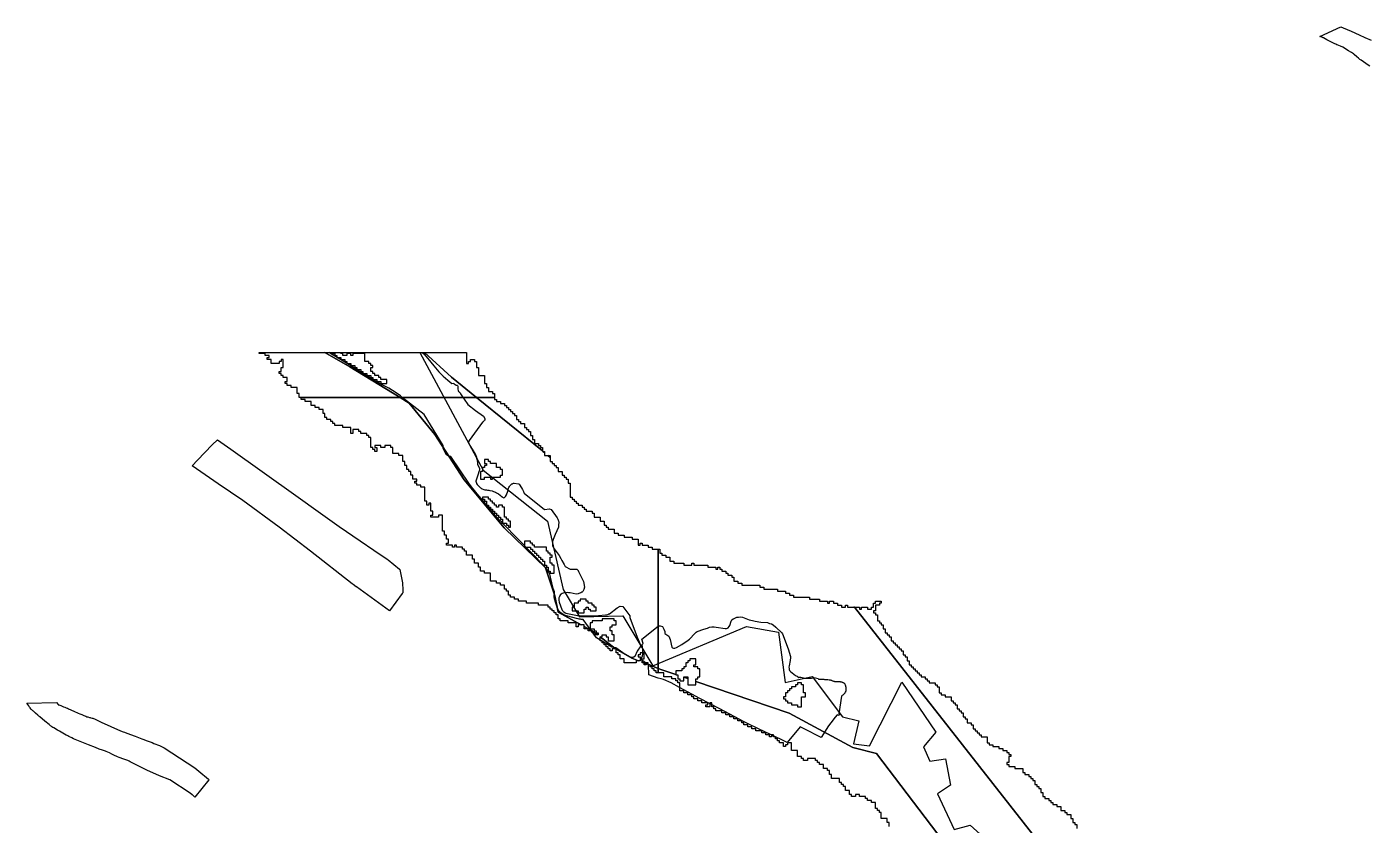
# Model space of a CAD drawing. Header units: metres. Extents: x 553506 to 563855, y 142925 to 150243.
# Drawn here: x 557367 to 558713, y 148571 to 149372 of the extents above; entities that cross this region are included whole.
import ezdxf

# ---------------------------------------------------------------- set-up
doc = ezdxf.new("R2010")
doc.units = ezdxf.units.M
for name, color, linetype in [('C-ANCIENT_WOODLAND', 94, 'Continuous'), ('C-FLOOD_ZONE_3', 150, 'Continuous'), ('C-WATERWAYS', 5, 'Continuous')]:
    doc.layers.add(name, color=color, linetype=linetype)

msp = doc.modelspace()

# ---------------------------------------------------------------- linework, layer by layer
at = {"layer": 'C-ANCIENT_WOODLAND'}
msp.add_lwpolyline([(558713.9513, 149332.1221), (558712.3517, 149333.2217), (558705.4011, 149338.0204), (558704.0077, 149338.8701), (558702.6061, 149340.0698), (558700.9571, 149341.5194), (558698.3516, 149343.8187), (558697.5024, 149344.5185), (558695.606, 149345.9681), (558694.9052, 149346.268), (558692.5059, 149347.6176), (558686.9075, 149351.2166), (558684.6566, 149352.0664), (558681.3008, 149353.466), (558680.8061, 149353.6659), (558680.0064, 149354.0658), (558678.951, 149354.6656), (558677.0052, 149355.5154), (558671.0027, 149358.7145), (558667.4079, 149360.5139), (558667.2018, 149360.5639), (558666.9544, 149360.7139), (558666.806, 149360.8139), (558666.6081, 149360.8638), (558664.0027, 149361.7736), (558663.9429, 149361.7935), (558684.8536, 149371.5518), (558687.2043, 149370.5211), (558687.2043, 149370.5211), (558695.1525, 149367.122), (558703.208, 149363.5231), (558708.9548, 149360.9138), (558715.2045, 149358.1146)], dxfattribs=at)
for points in [[(557763.5513, 149044.9742), (557765.0024, 149043.8146), (557769.2074, 149039.0159), (557775.0037, 149031.718), (557780.3053, 149025.7197), (557784.4031, 149021.421), (557789.2017, 149017.4221), (557793.2005, 149014.1231), (557795.303, 149014.323), (557795.6081, 149013.7232), (557797.4055, 149012.4236), (557797.8013, 149012.4236), (557798.4032, 149012.2236), (557798.8072, 149011.9137), (557799.104, 149011.3139), (557799.2029, 149010.714), (557799.3019, 149010.0142), (557799.3019, 149009.2145), (557799.2029, 149008.5147), (557799.4008, 149007.1151), (557799.607, 149006.5152), (557800.1017, 149006.0154), (557800.5057, 149005.4156), (557801.1076, 149004.9157), (557801.6023, 149004.3159), (557802.0063, 149003.6161), (557809.4061, 148993.0343), (557817.004, 148986.8209), (557825.0512, 148981.2225), (557826.3045, 148978.8232), (557826.4034, 148978.5233), (557826.4034, 148977.8235), (557826.2055, 148977.3236), (557825.8015, 148976.8137), (557825.4058, 148976.4139), (557825.0512, 148976.014), (557824.8039, 148975.7141), (557824.507, 148975.5141), (557824.0041, 148975.2642), (557810.5959, 148956.8311), (557810.086, 148954.7915), (557811.1058, 148951.902), (557815.2066, 148945.6227), (557815.5034, 148945.4227), (557816.0064, 148944.9229), (557816.3032, 148944.2231), (557816.6083, 148943.6232), (557816.9051, 148942.8235), (557817.2019, 148941.9137), (557817.507, 148941.114), (557817.8038, 148940.1142), (557818.0512, 148939.2145), (557818.4057, 148938.2148), (557818.5046, 148937.2151), (557818.6036, 148936.1154), (557818.8015, 148935.0157), (557818.8015, 148934.4159), (557818.9004, 148933.916), (557819.0076, 148933.3162), (557820.904, 148928.8175), (557820.904, 148927.8178), (557820.6566, 148926.4182), (557819.3044, 148922.3193), (557817.408, 148916.1211), (557817.408, 148915.8212), (557817.507, 148915.6213), (557817.507, 148915.3213), (557817.6059, 148914.8215), (557817.9027, 148914.3216), (557818.0512, 148913.7218), (557818.6036, 148912.922), (557819.3044, 148912.2222), (557819.9063, 148911.4225), (557820.6071, 148910.7227), (557821.4069, 148910.1228), (557822.0583, 148909.523), (557822.6519, 148909.0231), (557823.2043, 148908.6233), (557823.8062, 148908.3233), (557825.3068, 148907.7235), (557826.2055, 148907.5236), (557827.0548, 148907.4236), (557828.0524, 148907.4236), (557829.0583, 148907.2137), (557830.2044, 148907.0137), (557831.202, 148906.9137), (557833.8075, 148906.3139), (557835.0525, 148905.914), (557837.056, 148905.1143), (557838.0537, 148904.6144), (557840.0572, 148903.4147), (557841.8052, 148902.0151), (557842.506, 148901.3154), (557843.2068, 148900.7155), (557843.5037, 148900.5156), (557843.6521, 148900.3156), (557844.0066, 148900.1157), (557845.5072, 148899.4159), (557845.903, 148899.8158), (557847.0078, 148900.8155), (557848.2033, 148902.515), (557849.4071, 148906.114), (557849.605, 148907.1137), (557850.2069, 148909.1231), (557850.5037, 148909.9229), (557850.9077, 148910.7227), (557851.4024, 148911.5224), (557851.9054, 148912.0223), (557853.0514, 148913.022), (557853.5049, 148913.3219), (557854.0079, 148913.6218), (557854.5026, 148913.8218), (557854.9066, 148914.0217), (557855.3023, 148914.1217), (557855.6569, 148914.1217), (557860.002, 148913.4219), (557860.6534, 148913.122), (557861.4037, 148912.0223), (557864.0009, 148907.9235), (557865.2047, 148905.914), (557865.5015, 148904.7144), (557865.6004, 148904.2145), (557886.2461, 148887.8192), (557891.2013, 148888.519), (557892.9081, 148887.7192), (557898.8033, 148879.3216), (557899.6031, 148877.922), (557899.9081, 148877.1223), (557900.205, 148876.5224), (557900.3039, 148875.9226), (557900.4028, 148875.2228), (557900.4028, 148873.8232), (557900.3039, 148873.1234), (557900.0565, 148870.0143), (557897.0059, 148862.7164), (557894.9034, 148857.8178), (557894.3015, 148855.6184), (557894.2025, 148854.4188), (557894.0541, 148853.719), (557894.0541, 148852.1194), (557894.3015, 148851.3197), (557894.5076, 148850.6199), (557894.8044, 148849.9201), (557895.0518, 148849.3202), (557895.4063, 148848.7204), (557895.8021, 148848.2205), (557900.8068, 148841.6224), (557902.5053, 148838.7233), (557902.8021, 148838.0235), (557903.0577, 148837.4236), (557903.404, 148836.7138), (557905.8033, 148832.515), (557906.801, 148830.5156), (557911.8058, 148827.9164), (557917.8082, 148828.0163), (557918.0555, 148828.0163), (557918.4018, 148827.9164), (557918.6079, 148827.8164), (557919.6056, 148827.0166), (557919.9024, 148826.5168), (557920.0508, 148826.2168), (557920.2075, 148825.817), (557920.4054, 148825.517), (557925.204, 148815.5199), (557926.3006, 148809.7216), (557925.608, 148807.6222), (557925.4019, 148806.9224), (557925.0556, 148806.1226), (557924.6516, 148805.5228), (557924.3053, 148805.2228), (557923.9013, 148805.0229), (557923.5055, 148804.723), (557922.5078, 148804.2231), (557921.6009, 148803.8232), (557920.6032, 148803.5233), (557919.8035, 148803.2234), (557917.9071, 148802.9235), (557911.8058, 148804.1232), (557910.3052, 148804.3231), (557908.9035, 148804.4231), (557907.4029, 148804.3231), (557906.2074, 148804.2231), (557905.0036, 148803.9232), (557903.907, 148803.5233), (557903.0083, 148803.0235), (557902.2085, 148802.4137), (557901.6066, 148801.6139), (557901.4005, 148801.114), (557901.2026, 148800.5142), (557900.9058, 148799.4145), (557900.6584, 148799.1146), (557900.6007, 148798.7147), (557900.4028, 148797.3151), (557900.5018, 148796.7153), (557900.9058, 148794.8158), (557903.6514, 148787.6179), (557904.0059, 148786.9181), (557904.5006, 148786.2183), (557904.9046, 148785.6185), (557905.4076, 148785.2186), (557905.8033, 148784.9187), (557906.801, 148784.3188), (557907.205, 148784.1189), (557907.6585, 148783.9189), (557921.0567, 148781.0198), (557940.3007, 148781.4197), (557947.5069, 148782.1195), (557948.0016, 148782.1195), (557948.3066, 148782.2194), (557948.9085, 148782.3194), (557949.6011, 148782.6193), (557950.203, 148782.8193), (557950.607, 148783.0192), (557951.0028, 148783.1192), (557951.4068, 148783.3191), (557959.0582, 148789.0175), (557962.0017, 148790.817), (557964.6566, 148790.617), (557971.6072, 148781.0198), (557971.904, 148780.12), (557971.904, 148779.7201), (557971.8051, 148779.3702), (557979.1514, 148759.8158), (557981.0066, 148755.1172), (557982.6556, 148751.1183), (557979.003, 148745.7199), (557976.6037, 148740.2215), (557976.2079, 148740.0215), (557975.9029, 148739.8216), (557975.5071, 148739.7216), (557975.202, 148739.6216), (557974.8063, 148739.5217), (557974.5012, 148739.5217), (557972.407, 148739.8216), (557964.6566, 148744.0204), (557957.8049, 148748.919), (557953.7566, 148749.6687), (557938.3548, 148759.116), (557925.0061, 148777.6207), (557923.0025, 148777.6207), (557922.2522, 148777.6707), (557920.8011, 148777.8207), (557919.9024, 148778.0206), (557918.2039, 148778.4205), (557909.6538, 148780.8198), (557905.9023, 148781.9195), (557904.5006, 148782.7193), (557903.907, 148783.1192), (557902.5053, 148784.1189), (557901.8045, 148784.7187), (557900.6007, 148786.1183), (557900.0565, 148786.9181), (557899.5041, 148787.8178), (557899.0506, 148788.8175), (557898.8033, 148789.8173), (557897.2037, 148794.8158), (557896.2061, 148798.1149), (557896.0082, 148800.4142), (557896.0082, 148802.1137), (557896.0577, 148802.8235), (557896.2061, 148803.5233), (557896.0577, 148803.8232), (557896.2061, 148805.1229), (557895.0023, 148808.6219), (557892.5041, 148818.519), (557892.3062, 148820.0186), (557891.9022, 148821.5182), (557891.4075, 148823.0178), (557891.0529, 148823.8175), (557890.3026, 148825.4171), (557888.901, 148827.4165), (557888.0517, 148828.4162), (557887.0541, 148829.6159), (557885.0505, 148831.8152), (557874.2083, 148843.4219), (557857.8006, 148860.0172), (557846.0514, 148872.1137), (557844.5013, 148873.7232), (557842.9018, 148875.2228), (557841.4012, 148876.8224), (557839.3069, 148879.0217), (557837.3034, 148881.2211), (557835.3081, 148883.5204), (557832.3069, 148886.9195), (557830.9052, 148888.619), (557820.6566, 148901.0154), (557820.3021, 148901.5153), (557813.0052, 148910.4227), (557810.408, 148914.2217), (557792.0545, 148941.014), (557791.3042, 148940.914), (557790.4055, 148941.114), (557789.5068, 148941.4139), (557789.0038, 148941.7138), (557788.5009, 148942.1137), (557788.0062, 148942.6235), (557785.8047, 148946.2225), (557784.6009, 148949.1217), (557784.4031, 148950.1214), (557784.4031, 148951.1211), (557784.502, 148951.521), (557784.502, 148952.0208), (557765.3075, 148983.022), (557743.2355, 149000.0171), (557741.603, 149001.6166), (557737.3073, 149004.7158), (557730.0021, 149009.3144), (557723.505, 149012.8234), (557718.6075, 149015.4227), (557714.1057, 149017.6221), (557709.406, 149020.9211), (557702.4059, 149025.0199), (557691.8028, 149031.918), (557680.0041, 149039.1159), (557672.6083, 149043.5147), (557670.2688, 149045), (557763.5194, 149045), (557763.5513, 149044.9742)], [(557697.3517, 148810.3714), (557694.3505, 148812.4208), (557693.2044, 148813.2206), (557651.402, 148845.9212), (557620.0543, 148870.1143), (557583.5039, 148896.7167), (557559.0078, 148913.6218), (557532.805, 148931.6167), (557538.1561, 148937.2151), (557552.8075, 148952.5207), (557558.2081, 148957.4693), (557571.6063, 148948.2219), (557636.8082, 148901.9152), (557661.4032, 148884.2202), (557680.3009, 148870.8141), (557701.3011, 148856.3182), (557715.1033, 148846.9709), (557728.3531, 148838.0235), (557729.3013, 148837.4236), (557740.7537, 148827.9663), (557741.0505, 148827.7164), (557743.656, 148814.3202), (557744.0023, 148806.8224), (557744.0517, 148806.3225), (557744.0517, 148805.2228), (557744.0517, 148804.823), (557743.9033, 148804.2231), (557743.8044, 148804.0232), (557743.5076, 148803.6233), (557730.8606, 148786.242), (557697.6073, 148810.2214), (557697.3517, 148810.3714)], [(558125.0065, 148763.2149), (558125.6579, 148761.5154), (558130.8028, 148747.1195), (558132.6085, 148741.5211), (558132.9053, 148740.4214), (558132.8064, 148739.4217), (558132.6085, 148736.3226), (558131.5037, 148731.1141), (558131.3058, 148729.7145), (558131.4047, 148728.3149), (558131.6521, 148727.3151), (558132.0561, 148726.5154), (558133.0537, 148725.3157), (558136.2033, 148722.5165), (558138.0585, 148721.2169), (558139.658, 148720.5171), (558141.3565, 148719.3174), (558142.0573, 148719.5174), (558143.2034, 148719.5174), (558144.6051, 148719.3174), (558146.0562, 148719.0175), (558147.4084, 148718.7176), (558149.3047, 148718.6176), (558151.6546, 148718.6176), (558153.8065, 148718.8176), (558155.3071, 148719.1175), (558156.4037, 148719.3174), (558158.0528, 148719.1175), (558159.2071, 148718.8176), (558160.6005, 148718.2177), (558161.054, 148717.6179), (558165.5063, 148717.5179), (558166.1906, 148717.498), (558166.8832, 148717.468), (558168.9527, 148717.348), (558169.6453, 148717.298), (558170.3214, 148717.238), (558171.7066, 148717.1181), (558172.2672, 148717.0381), (558172.8114, 148716.9081), (558173.3556, 148716.7282), (558173.8915, 148716.5382), (558174.4274, 148716.3283), (558174.9634, 148716.1183), (558175.4911, 148715.9084), (558176.0352, 148715.7285), (558176.5877, 148715.5785), (558177.1483, 148715.4785), (558177.7337, 148715.4185), (558178.3274, 148715.3886), (558178.921, 148715.3686), (558179.9351, 148715.3686), (558180.7184, 148715.3686), (558181.3121, 148715.3486), (558181.9057, 148715.3186), (558182.1366, 148715.2986), (558182.5983, 148715.2386), (558182.8209, 148715.1986), (558183.0435, 148715.1486), (558183.5053, 148715.0487), (558183.9422, 148714.9287), (558184.1731, 148714.8587), (558184.6183, 148714.7187), (558184.8327, 148714.6388), (558185.0553, 148714.5688), (558185.2779, 148714.4888), (558185.4841, 148714.3988), (558185.7067, 148714.3189), (558185.9623, 148714.2089), (558186.1931, 148714.0689), (558186.424, 148713.909), (558186.6219, 148713.739), (558186.8115, 148713.5491), (558186.9929, 148713.3391), (558187.1661, 148713.1092), (558187.3145, 148712.8693), (558187.4546, 148712.6193), (558187.6937, 148712.0795), (558187.7927, 148711.7996), (558187.8916, 148711.4997), (558187.9823, 148711.1998), (558188.0565, 148710.8998), (558188.1225, 148710.5899), (558188.1885, 148710.28), (558188.2462, 148709.9601), (558188.2956, 148709.6502), (558188.3369, 148709.3303), (558188.3781, 148709.0204), (558188.4358, 148708.4006), (558188.4605, 148708.1006), (558188.5018, 148707.5208), (558188.5183, 148707.2409), (558188.5183, 148706.961), (558188.4853, 148706.691), (558188.4523, 148706.4111), (558188.3946, 148706.1312), (558188.3369, 148705.8613), (558188.2462, 148705.5814), (558188.1555, 148705.3114), (558188.0483, 148705.0515), (558187.9246, 148704.7816), (558187.7927, 148704.5217), (558187.4959, 148704.0018), (558187.331, 148703.7519), (558186.9764, 148703.272), (558186.7868, 148703.0321), (558186.5972, 148702.8022), (558186.3828, 148702.5722), (558186.1767, 148702.3623), (558185.9623, 148702.1423), (558185.7479, 148701.9424), (558185.5171, 148701.7425), (558185.2862, 148701.5525), (558184.8245, 148701.1926), (558184.3463, 148700.8727), (558184.1071, 148700.7228), (558181.2708, 148682.9778), (558182.5076, 148682.7179), (558181.7078, 148681.3183), (558179.696, 148681.7782), (558177.6513, 148679.6188), (558173.3061, 148674.0204), (558171.0057, 148670.8213), (558163.6512, 148659.0647), (558161.0045, 148660.6142), (558149.2058, 148666.6225), (558142.651, 148669.7216), (558129.4012, 148654.0161), (558123.5059, 148657.1152), (558101.5081, 148667.6222), (558089.0581, 148673.5205), (558085.6034, 148675.1201), (558077.2017, 148679.8187), (558061.2063, 148688.3163), (558042.053, 148698.2235), (558021.6547, 148709.3203), (558013.2035, 148714.0189), (558010.8042, 148715.0187), (558008.0009, 148716.2183), (558005.651, 148717.218), (558003.0538, 148717.9178), (558000.0032, 148718.7676), (557990.9006, 148721.9167), (557990.6038, 148732.0138), (557982.7545, 148737.2223), (557983.208, 148738.0221), (557983.9006, 148739.5217), (557984.4035, 148741.0212), (557984.8075, 148742.6208), (557984.9065, 148744.0204), (557984.9065, 148745.42), (557984.8075, 148746.8196), (557984.5025, 148750.4185), (557984.2551, 148752.4679), (557985.2033, 148753.3177), (557983.7522, 148757.7164), (558000.0032, 148770.7727), (558000.9019, 148771.1226), (558001.6027, 148771.2226), (558002.3035, 148771.2226), (558004.406, 148770.6228), (558004.9007, 148769.923), (558006.0056, 148767.8236), (558006.8053, 148765.4142), (558006.8053, 148763.5148), (558010.0044, 148761.4154), (558011.0021, 148760.6156), (558011.604, 148759.216), (558012.0575, 148757.3166), (558013.8054, 148749.7187), (558014.6052, 148749.0189), (558015.6028, 148748.619), (558016.8066, 148748.819), (558018.4061, 148749.3188), (558024.0045, 148752.5179), (558030.4027, 148756.6168), (558031.6065, 148757.6165), (558032.6536, 148758.7162), (558035.8032, 148762.5151), (558037.5017, 148764.2146), (558038.4004, 148764.9144), (558039.4063, 148765.3143), (558045.8045, 148767.6236), (558049.6549, 148768.9232), (558051.8069, 148769.623), (558053.9011, 148770.0229), (558056.2015, 148770.1229), (558058.2051, 148769.923), (558067.2004, 148768.4234), (558068.6021, 148768.4234), (558069.608, 148768.7233), (558070.5067, 148769.0232), (558071.5043, 148770.3228), (558071.9084, 148771.4225), (558073.4007, 148775.9212), (558074.2005, 148777.1209), (558075.4043, 148778.0206), (558076.3524, 148778.5205), (558077.0533, 148778.9204), (558078.9084, 148779.7201), (558080.8048, 148779.9201), (558082.8083, 148780.0201), (558084.6057, 148779.7201), (558086.4032, 148779.0203), (558091.6058, 148777.2209), (558094.9038, 148776.4211), (558097.501, 148775.7213), (558103.0582, 148774.9215), (558109.8027, 148774.4217), (558111.9051, 148773.6219), (558113.8015, 148773.122), (558115.5082, 148772.2223), (558118.2044, 148769.823), (558124.3057, 148764.2146), (558125.0065, 148763.2149)], [(557398.3528, 148692.2652), (557398.4023, 148692.1652), (557398.5012, 148692.0152), (557398.7073, 148691.8653), (557398.9547, 148691.8153), (557399.202, 148691.8153), (557401.1561, 148691.1155), (557402.5083, 148690.6156), (557403.8028, 148690.0658), (557405.2044, 148689.5659), (557406.4082, 148689.0661), (557407.6038, 148688.5162), (557408.7581, 148688.0164), (557413.9525, 148685.6671), (557418.4048, 148683.6177), (557420.2022, 148682.8679), (557422.0574, 148682.1181), (557423.9537, 148681.3683), (557426.0562, 148680.4686), (557427.2023, 148680.0687), (557428.002, 148679.7688), (557429.8077, 148679.2689), (557430.4014, 148679.1189), (557431.0527, 148679.019), (557432.5038, 148678.7191), (557433.2047, 148678.5191), (557433.955, 148678.2692), (557434.7053, 148677.9693), (557435.4061, 148677.6194), (557436.1564, 148677.2195), (557441.6064, 148674.7202), (557461.007, 148666.0227), (557461.8068, 148665.6228), (557462.7055, 148665.2729), (557463.5053, 148664.923), (557464.808, 148664.4231), (557467.4052, 148663.5234), (557475.7574, 148660.3643), (557482.1556, 148657.965), (557484.357, 148657.1152), (557486.6079, 148656.2655), (557488.8011, 148655.4157), (557492.5032, 148654.0161), (557494.3583, 148653.2663), (557500.0062, 148651.2669), (557504.7058, 148648.9176), (557535.3033, 148628.9233), (557539.6072, 148625.5143), (557549.1055, 148617.3166), (557549.6085, 148616.9167), (557535.4022, 148599.4217), (557533.6048, 148601.2212), (557532.904, 148601.7211), (557530.9004, 148603.3206), (557510.2548, 148616.9167), (557500.0062, 148620.6657), (557487.3582, 148626.414), (557486.006, 148627.1138), (557484.6044, 148627.7636), (557483.3017, 148628.4734), (557482.0072, 148629.0733), (557480.7045, 148629.7231), (557479.4018, 148630.3229), (557475.4029, 148632.4223), (557472.7562, 148633.7219), (557470.6043, 148634.8216), (557469.6066, 148635.3215), (557468.8069, 148635.6714), (557468.1555, 148636.0213), (557467.3557, 148636.3212), (557463.2085, 148637.8707), (557460.5535, 148638.8205), (557459.6054, 148639.1204), (557457.8079, 148639.8202), (557454.3533, 148641.3198), (557452.358, 148642.3695), (557449.802, 148643.6691), (557446.6029, 148645.0687), (557445.8031, 148645.3686), (557445.0034, 148645.7185), (557442.7525, 148646.5183), (557439.6028, 148647.618), (557438.8031, 148647.8679), (557438.0033, 148648.1678), (557437.3025, 148648.4177), (557435.8019, 148649.0176), (557428.9008, 148651.8667), (557418.7016, 148655.9156), (557417.0031, 148656.5654), (557415.4036, 148657.2652), (557413.804, 148658.015), (557412.2045, 148658.7148), (557409.0054, 148660.2143), (557408.2056, 148660.7142), (557406.804, 148661.414), (557406.301, 148661.6139), (557399.6061, 148665.3729), (557397.553, 148666.6725), (557394.0077, 148668.8219), (557393.0018, 148669.3217), (557392.103, 148669.8716), (557391.2043, 148670.5214), (557390.553, 148670.9713), (557389.9016, 148671.5211), (557389.308, 148672.071), (557385.004, 148675.57), (557379.9004, 148679.9187), (557379.6035, 148680.1187), (557379.1006, 148680.6185), (557378.7543, 148680.8684), (557378.408, 148681.1684), (557378.004, 148681.4183), (557375.7036, 148683.6177), (557373.5022, 148685.5171), (557372.958, 148685.967), (557371.9521, 148686.8667), (557371.4079, 148687.4166), (557370.905, 148687.9664), (557370.1547, 148688.8661), (557369.6023, 148689.5659), (557368.9014, 148690.8656), (557367.9533, 148692.3152), (557366.9556, 148693.7148), (557396.6048, 148694.1646), (557398.3528, 148692.2652)]]:
    msp.add_lwpolyline(points, close=True, dxfattribs=at)
at = {"layer": 'C-FLOOD_ZONE_3'}
for points in [[(557628, 149016), (557628, 149020), (557624, 149020), (557624, 149022), (557622, 149022), (557622, 149024), (557620, 149024), (557620, 149026), (557622, 149026), (557622, 149030), (557624, 149030), (557624, 149038), (557622, 149038), (557622, 149036), (557620, 149036), (557620, 149034), (557612, 149034), (557612, 149038), (557608, 149038), (557608, 149040), (557610, 149040), (557610, 149042), (557606, 149042), (557606, 149044), (557600, 149044), (557600, 149045), (557665.8248, 149045), (557690.99, 149030.69), (557741.5098, 149000), (557642, 149000), (557640, 149000), (557640, 149004), (557638, 149004), (557638, 149010), (557632, 149010), (557632, 149012), (557628, 149012), (557628, 149014), (557626, 149014), (557626, 149016), (557628, 149016)], [(557792.82, 149020.51), (557818.0487, 149000), (557741.5098, 149000), (557690.99, 149030.69), (557665.8248, 149045), (557672, 149045), (557672, 149044), (557676, 149044), (557676, 149042), (557678, 149042), (557678, 149040), (557682, 149040), (557682, 149038), (557686, 149038), (557686, 149036), (557688, 149036), (557688, 149034), (557692, 149034), (557692, 149032), (557696, 149032), (557696, 149030), (557698, 149030), (557698, 149028), (557702, 149028), (557702, 149026), (557704, 149026), (557704, 149024), (557708, 149024), (557708, 149022), (557712, 149022), (557712, 149020), (557714, 149020), (557714, 149018), (557718, 149018), (557718, 149016), (557722, 149016), (557722, 149014), (557728, 149014), (557728, 149018), (557722, 149018), (557722, 149020), (557720, 149020), (557720, 149022), (557716, 149022), (557716, 149024), (557714, 149024), (557714, 149026), (557712, 149026), (557712, 149030), (557714, 149030), (557714, 149032), (557712, 149032), (557712, 149034), (557710, 149034), (557710, 149036), (557706, 149036), (557706, 149044), (557694, 149044), (557694, 149042), (557692, 149042), (557692, 149044), (557688, 149044), (557688, 149042), (557684, 149042), (557684, 149044), (557682, 149044), (557682, 149045), (557765.8842, 149045), (557792.82, 149020.51)], [(557808, 149044), (557808, 149042), (557808, 149034), (557810, 149034), (557810, 149036), (557812, 149036), (557812, 149038), (557816, 149038), (557816, 149036), (557818, 149036), (557818, 149030), (557820, 149030), (557820, 149022), (557826, 149022), (557826, 149014), (557828, 149014), (557828, 149010), (557830, 149010), (557830, 149006), (557834, 149006), (557834, 149004), (557836, 149004), (557836, 149000), (557818.0487, 149000), (557792.82, 149020.51), (557765.8842, 149045), (557808, 149045), (557808, 149044)], [(557890, 148792), (557880, 148792), (557880, 148794), (557868, 148794), (557868, 148796), (557860, 148796), (557860, 148798), (557856, 148798), (557856, 148800), (557852, 148800), (557852, 148802), (557850, 148802), (557850, 148806), (557848, 148806), (557848, 148808), (557846, 148808), (557846, 148812), (557842, 148812), (557842, 148814), (557838, 148814), (557838, 148816), (557832, 148816), (557832, 148824), (557826, 148824), (557826, 148826), (557822, 148826), (557822, 148830), (557820, 148830), (557820, 148834), (557816, 148834), (557816, 148838), (557814, 148838), (557814, 148842), (557808, 148842), (557808, 148846), (557806, 148846), (557806, 148848), (557804, 148848), (557804, 148850), (557798, 148850), (557798, 148852), (557796, 148852), (557796, 148850), (557794, 148850), (557794, 148852), (557788, 148852), (557788, 148854), (557790, 148854), (557790, 148858), (557788, 148858), (557788, 148862), (557786, 148862), (557786, 148866), (557784, 148866), (557784, 148882), (557780, 148882), (557780, 148880), (557772, 148880), (557772, 148882), (557774, 148882), (557774, 148886), (557772, 148886), (557772, 148894), (557770, 148894), (557770, 148892), (557768, 148892), (557768, 148896), (557766, 148896), (557766, 148910), (557762, 148910), (557762, 148912), (557758, 148912), (557758, 148914), (557756, 148914), (557756, 148916), (557758, 148916), (557758, 148918), (557754, 148918), (557754, 148922), (557752, 148922), (557752, 148926), (557750, 148926), (557750, 148928), (557748, 148928), (557748, 148932), (557746, 148932), (557746, 148936), (557744, 148936), (557744, 148942), (557740, 148942), (557740, 148944), (557734, 148944), (557734, 148950), (557732, 148950), (557732, 148952), (557726, 148952), (557726, 148950), (557722, 148950), (557722, 148952), (557716, 148952), (557716, 148950), (557718, 148950), (557718, 148946), (557716, 148946), (557716, 148948), (557714, 148948), (557714, 148950), (557712, 148950), (557712, 148960), (557710, 148960), (557710, 148962), (557708, 148962), (557708, 148964), (557702, 148964), (557702, 148966), (557700, 148966), (557700, 148968), (557694, 148968), (557694, 148964), (557692, 148964), (557692, 148970), (557684, 148970), (557684, 148972), (557676, 148972), (557676, 148974), (557674, 148974), (557674, 148976), (557672, 148976), (557672, 148978), (557668, 148978), (557668, 148980), (557666, 148980), (557666, 148984), (557664, 148984), (557664, 148988), (557660, 148988), (557660, 148990), (557656, 148990), (557656, 148992), (557652, 148992), (557652, 148996), (557646, 148996), (557646, 148998), (557642, 148998), (557642, 149000), (557741.5098, 149000), (557750.58, 148994.49), (557776.23, 148962.81), (557805.65, 148917.55), (557845.62, 148869.28), (557866.74, 148848.91), (557887.11, 148829.3), (557896.47, 148801.15), (557899.77, 148784.84), (557923.0388, 148772), (557920, 148772), (557920, 148770), (557918, 148770), (557918, 148774), (557910, 148774), (557910, 148776), (557902, 148776), (557902, 148778), (557900, 148778), (557900, 148782), (557898, 148782), (557898, 148784), (557896, 148784), (557896, 148786), (557894, 148786), (557894, 148788), (557892, 148788), (557892, 148790), (557890, 148790), (557890, 148792)], [(557928, 148888), (557928, 148886), (557934, 148886), (557934, 148884), (557936, 148884), (557936, 148880), (557942, 148880), (557942, 148876), (557946, 148876), (557946, 148872), (557948, 148872), (557948, 148870), (557950, 148870), (557950, 148868), (557956, 148868), (557956, 148864), (557960, 148864), (557960, 148862), (557966, 148862), (557966, 148860), (557974, 148860), (557974, 148858), (557980, 148858), (557980, 148852), (557982, 148852), (557982, 148854), (557984, 148854), (557984, 148852), (557990, 148852), (557990, 148850), (557994, 148850), (557994, 148848), (558000, 148848), (558000, 148728.5118), (557992, 148731.5796), (557992, 148732), (557990.9036, 148732), (557990, 148732.3465), (557990, 148734), (557988, 148734), (557988, 148733.1134), (557986, 148733.8804), (557986, 148734), (557985.688, 148734), (557984, 148734.6473), (557984, 148738), (557986, 148738), (557986, 148744), (557982, 148744), (557982, 148742), (557980, 148742), (557980, 148740), (557982, 148740), (557982, 148736), (557980.4724, 148736), (557973.64, 148738.62), (557958, 148747.8954), (557958, 148748), (557957.8237, 148748), (557956.93, 148748.53), (557942.0934, 148760), (557944, 148760), (557944, 148762), (557948, 148762), (557948, 148760), (557950, 148760), (557950, 148756), (557956, 148756), (557956, 148762), (557954, 148762), (557954, 148764), (557954, 148766), (557952, 148766), (557952, 148770), (557954, 148770), (557954, 148772), (557958, 148772), (557958, 148776), (557956, 148776), (557956, 148778), (557944, 148778), (557944, 148776), (557942, 148776), (557936, 148776), (557934, 148776), (557934, 148774), (557932, 148774), (557932, 148772), (557932, 148770), (557932, 148768), (557934, 148768), (557936, 148768), (557936, 148766), (557938, 148766), (557938, 148764), (557940, 148764), (557940, 148762), (557939.5063, 148762), (557935.38, 148765.19), (557934, 148765.9515), (557934, 148766), (557933.9121, 148766), (557926, 148770.366), (557926, 148772), (557923.0388, 148772), (557899.77, 148784.84), (557896.47, 148801.15), (557887.11, 148829.3), (557866.74, 148848.91), (557845.62, 148869.28), (557805.65, 148917.55), (557776.23, 148962.81), (557750.58, 148994.49), (557741.5098, 149000), (557818.0487, 149000), (557884, 148946.3841), (557884, 148946), (557884.4725, 148946), (557886, 148944.7582), (557886, 148942), (557889.3928, 148942), (557892, 148939.8804), (557892, 148936), (557894, 148936), (557894, 148934), (557896, 148934), (557896, 148932), (557898, 148932), (557898, 148930), (557900, 148930), (557900, 148926), (557904, 148926), (557904, 148922), (557906, 148922), (557906, 148920), (557908, 148920), (557908, 148918), (557910, 148918), (557910, 148914), (557912, 148914), (557912, 148900), (557914, 148900), (557914, 148898), (557916, 148898), (557916, 148896), (557918, 148896), (557918, 148894), (557920, 148894), (557920, 148892), (557924, 148892), (557924, 148890), (557926, 148890), (557926, 148888), (557928, 148888)], [(557858, 148978), (557860, 148978), (557860, 148976), (557862, 148976), (557862, 148974), (557866, 148974), (557866, 148970), (557868, 148970), (557868, 148968), (557870, 148968), (557870, 148966), (557872, 148966), (557872, 148962), (557874, 148962), (557874, 148958), (557876, 148958), (557876, 148954), (557880, 148954), (557880, 148952), (557882, 148952), (557882, 148950), (557884, 148950), (557884, 148946.3841), (557818.0487, 149000), (557836, 149000), (557836, 148998), (557838, 148998), (557838, 148996), (557842, 148996), (557842, 148994), (557846, 148994), (557846, 148992), (557848, 148992), (557848, 148990), (557850, 148990), (557850, 148988), (557852, 148988), (557852, 148986), (557854, 148986), (557854, 148984), (557856, 148984), (557856, 148982), (557858, 148982), (557858, 148978)], [(557886, 148944.7582), (557884.4725, 148946), (557886, 148946), (557886, 148944.7582)], [(557842, 148930), (557838, 148930), (557838, 148934), (557832, 148934), (557832, 148936), (557830, 148936), (557830, 148938), (557826, 148938), (557826, 148934), (557828, 148934), (557828, 148932), (557826, 148932), (557826, 148930), (557824, 148930), (557824, 148926), (557822, 148926), (557822, 148918), (557826, 148918), (557826, 148920), (557832, 148920), (557832, 148918), (557834, 148918), (557834, 148920), (557842, 148920), (557842, 148922), (557844, 148922), (557844, 148928), (557842, 148928), (557842, 148930)], [(557892, 148942), (557892, 148939.8804), (557889.3928, 148942), (557892, 148942)], [(557840, 148890), (557838, 148890), (557838, 148892), (557836, 148892), (557836, 148894), (557834, 148894), (557834, 148896), (557832, 148896), (557832, 148898), (557830, 148898), (557830, 148900), (557824, 148900), (557824, 148898), (557826, 148898), (557826, 148896), (557828, 148896), (557828, 148892), (557830, 148892), (557830, 148890), (557832, 148890), (557832, 148888), (557834, 148888), (557834, 148886), (557836, 148886), (557836, 148884), (557838, 148884), (557838, 148882), (557840, 148882), (557840, 148880), (557842, 148880), (557842, 148878), (557844, 148878), (557844, 148874), (557848, 148874), (557848, 148872), (557850, 148872), (557850, 148870), (557852, 148870), (557852, 148876), (557850, 148876), (557850, 148878), (557848, 148878), (557848, 148880), (557846, 148880), (557846, 148890), (557844, 148890), (557844, 148892), (557840, 148892), (557840, 148890)], [(557866, 148850), (557872, 148850), (557872, 148848), (557874, 148848), (557874, 148846), (557876, 148846), (557876, 148844), (557878, 148844), (557878, 148842), (557880, 148842), (557880, 148840), (557882, 148840), (557882, 148838), (557884, 148838), (557884, 148836), (557886, 148836), (557886, 148832), (557888, 148832), (557888, 148830), (557890, 148830), (557890, 148826), (557892, 148826), (557892, 148824), (557896, 148824), (557896, 148832), (557894, 148832), (557894, 148834), (557892, 148834), (557892, 148840), (557894, 148840), (557894, 148842), (557892, 148842), (557892, 148844), (557890, 148844), (557890, 148846), (557888, 148846), (557888, 148850), (557876, 148850), (557876, 148852), (557874, 148852), (557874, 148854), (557872, 148854), (557872, 148856), (557866, 148856), (557866, 148850)], [(557936, 148792), (557934, 148792), (557934, 148794), (557930, 148794), (557930, 148796), (557928, 148796), (557928, 148798), (557922, 148798), (557922, 148796), (557920, 148796), (557920, 148794), (557916, 148794), (557916, 148790), (557914, 148790), (557914, 148786), (557920, 148786), (557920, 148784), (557926, 148784), (557926, 148788), (557928, 148788), (557928, 148790), (557930, 148790), (557930, 148788), (557932, 148788), (557932, 148786), (557938, 148786), (557938, 148790), (557936, 148790), (557936, 148792)], [(557933.9121, 148766), (557930, 148766), (557930, 148768), (557926, 148768), (557926, 148770.366), (557933.9121, 148766)], [(557934, 148765.9515), (557935.38, 148765.19), (557939.5063, 148762), (557936, 148762), (557936, 148764), (557934, 148764), (557934, 148765.9515)], [(557948, 148752), (557946, 148752), (557946, 148754), (557944, 148754), (557944, 148756), (557942, 148756), (557942, 148760), (557942.0934, 148760), (557956.93, 148748.53), (557957.8237, 148748), (557954, 148748), (557954, 148746), (557952, 148746), (557952, 148748), (557950, 148748), (557950, 148750), (557948, 148750), (557948, 148752)], [(557960, 148742), (557960, 148744), (557958, 148744), (557958, 148746), (557958, 148747.8954), (557973.64, 148738.62), (557980.4724, 148736), (557978, 148736), (557978, 148734), (557966, 148734), (557966, 148738), (557962, 148738), (557962, 148742), (557960, 148742)], [(557984, 148734), (557984, 148734.6473), (557985.688, 148734), (557984, 148734)], [(557988, 148733.1134), (557988, 148732), (557986, 148732), (557986, 148733.8804), (557988, 148733.1134)], [(557990, 148732.3465), (557990.9036, 148732), (557990, 148732), (557990, 148732.3465)], [(557994, 148728), (557994, 148730), (557992, 148730), (557992, 148731.5796), (558000, 148728.5118), (558000, 148724), (557998, 148724), (557998, 148726), (557996, 148726), (557996, 148728), (557994, 148728)], [(558020, 148721.5588), (558018.6998, 148722), (558020, 148722), (558020, 148721.5588)], [(558026, 148719.5226), (558026, 148720), (558030, 148720), (558030, 148718.1652), (558026, 148719.5226)], [(558134, 148692), (558136, 148692), (558140, 148692), (558140, 148690), (558144, 148690), (558144, 148692), (558144, 148700), (558146, 148700), (558148, 148700), (558148, 148704), (558146, 148704), (558146, 148712), (558144, 148712), (558144, 148714), (558140, 148714), (558140, 148712), (558138, 148712), (558138, 148710), (558134, 148710), (558134, 148708), (558132, 148708), (558132, 148706), (558130, 148706), (558130, 148704), (558128, 148704), (558128, 148700), (558126, 148700), (558126, 148698), (558128, 148698), (558128, 148696), (558130, 148696), (558130, 148694), (558132, 148694), (558134, 148694), (558134, 148692)]]:
    msp.add_lwpolyline(points, close=True, dxfattribs=at)
for points in [[(558323.09, 148506.46), (558219, 148642.99), (558195.45, 148649.28), (558131.5, 148683.72), (558038, 148715.4503), (558038, 148718), (558040, 148718), (558040, 148720), (558042, 148720), (558042, 148728), (558040, 148728), (558040, 148730), (558036, 148730), (558036, 148732), (558038, 148732), (558038, 148738), (558032, 148738), (558032, 148736), (558030, 148736), (558030, 148734), (558028, 148734), (558028, 148730), (558026, 148730), (558026, 148728), (558024, 148728), (558024, 148726), (558018, 148726), (558018, 148722.2375), (558003.76, 148727.07), (558000, 148728.5118), (558000, 148848), (558002, 148848), (558002, 148844), (558004, 148844), (558004, 148842), (558008, 148842), (558008, 148840), (558012, 148840), (558012, 148836), (558016, 148836), (558016, 148834), (558026, 148834), (558026, 148832), (558034, 148832), (558034, 148834), (558036, 148834), (558036, 148834), (558036, 148832), (558050, 148832), (558050, 148830), (558058, 148830), (558058, 148828), (558060, 148828), (558060, 148830), (558062, 148830), (558062, 148828), (558064, 148828), (558064, 148826), (558068, 148826), (558068, 148824), (558070, 148824), (558070, 148822), (558074, 148822), (558074, 148820), (558076, 148820), (558076, 148816), (558080, 148816), (558080, 148814), (558084, 148814), (558084, 148812), (558102, 148812), (558102, 148810), (558106, 148810), (558106, 148808), (558120, 148808), (558120, 148806), (558128, 148806), (558128, 148804), (558132, 148804), (558132, 148802), (558136, 148802), (558136, 148800), (558152, 148800), (558152, 148798), (558162, 148798), (558162, 148796), (558170, 148796), (558170, 148794), (558172, 148794), (558172, 148796), (558176, 148796), (558176, 148794), (558180, 148794), (558180, 148792), (558184, 148792), (558184, 148790), (558188, 148790), (558188, 148792), (558190, 148792), (558190, 148790), (558196.4708, 148790), (558197.12, 148789.7), (558461.12, 148453.28)], [(558461.12, 148453.28), (558197.12, 148789.7), (558196.4708, 148790), (558202, 148790), (558202, 148788), (558204, 148788), (558204, 148790), (558210, 148790), (558210, 148788), (558214, 148788), (558214, 148790), (558216, 148790), (558216, 148792), (558216, 148794), (558218, 148794), (558218, 148796), (558222, 148796), (558224, 148796), (558224, 148794), (558222, 148794), (558222, 148792), (558220, 148792), (558218, 148792), (558218, 148792), (558218, 148786), (558216, 148786), (558216, 148784), (558218, 148784), (558218, 148782), (558220, 148782), (558220, 148780), (558220, 148776), (558222, 148776), (558222, 148774), (558224, 148774), (558224, 148772), (558226, 148772), (558226, 148768), (558228, 148768), (558228, 148764), (558230, 148764), (558230, 148762), (558232, 148762), (558232, 148760), (558234, 148760), (558234, 148756), (558236, 148756), (558236, 148754), (558238, 148754), (558238, 148752), (558240, 148752), (558240, 148750), (558242, 148750), (558242, 148748), (558244, 148748), (558244, 148746), (558246, 148746), (558246, 148742), (558248, 148742), (558248, 148740), (558250, 148740), (558250, 148736), (558252, 148736), (558252, 148732), (558254, 148732), (558254, 148730), (558256, 148730), (558256, 148728), (558258, 148728), (558258, 148726), (558260, 148726), (558260, 148724), (558262, 148724), (558262, 148722), (558264, 148722), (558264, 148720), (558268, 148720), (558268, 148718), (558270, 148718), (558270, 148716), (558272, 148716), (558272, 148714), (558278, 148714), (558278, 148712), (558280, 148712), (558280, 148710), (558282, 148710), (558282, 148704), (558284, 148704), (558284, 148702), (558288, 148702), (558288, 148700), (558292, 148700), (558294, 148700), (558294, 148698), (558294, 148696), (558296, 148696), (558296, 148694), (558298, 148694), (558298, 148692), (558300, 148692), (558300, 148688), (558302, 148688), (558302, 148686), (558304, 148686), (558304, 148684), (558306, 148684), (558306, 148680), (558308, 148680), (558308, 148678), (558310, 148678), (558310, 148674), (558312, 148674), (558314, 148674), (558314, 148672), (558316, 148672), (558316, 148668), (558318, 148668), (558318, 148666), (558320, 148666), (558320, 148664), (558322, 148664), (558322, 148662), (558324, 148662), (558324, 148660), (558330, 148660), (558330, 148654), (558332, 148654), (558332, 148652), (558336, 148652), (558336, 148650), (558340, 148650), (558342, 148650), (558342, 148648), (558346, 148648), (558346, 148646), (558348, 148646), (558350, 148646), (558350, 148644), (558352, 148644), (558352, 148642), (558354, 148642), (558354, 148640), (558352, 148640), (558352, 148634), (558350, 148634), (558350, 148632), (558352, 148632), (558352, 148630), (558358, 148630), (558358, 148628), (558366, 148628), (558366, 148624), (558368, 148624), (558368, 148622), (558372, 148622), (558372, 148620), (558374, 148620), (558374, 148618), (558376, 148618), (558376, 148616), (558378, 148616), (558378, 148612), (558380, 148612), (558380, 148610), (558382, 148610), (558382, 148608), (558384, 148608), (558384, 148604), (558386, 148604), (558386, 148600), (558388, 148600), (558388, 148598), (558392, 148598), (558392, 148596), (558394, 148596), (558394, 148594), (558396, 148594), (558396, 148592), (558400, 148592), (558400, 148590), (558404, 148590), (558404, 148586), (558408, 148586), (558408, 148584), (558410, 148584), (558410, 148582), (558414, 148582), (558414, 148578), (558416, 148578), (558416, 148574), (558418, 148574), (558418, 148572), (558420, 148572), (558420, 148568)], [(558232, 148570), (558232, 148574), (558230, 148574), (558230, 148578), (558224, 148578), (558224, 148584), (558222, 148584), (558222, 148586), (558220, 148586), (558220, 148588), (558218, 148588), (558218, 148594), (558214, 148594), (558214, 148596), (558210, 148596), (558210, 148598), (558208, 148598), (558208, 148600), (558202, 148600), (558202, 148602), (558198, 148602), (558198, 148600), (558194, 148600), (558194, 148602), (558192, 148602), (558192, 148606), (558190, 148606), (558188, 148606), (558188, 148610), (558186, 148610), (558186, 148612), (558184, 148612), (558184, 148614), (558182, 148614), (558182, 148618), (558174, 148618), (558174, 148622), (558172, 148622), (558172, 148626), (558170, 148626), (558170, 148628), (558166, 148628), (558166, 148632), (558162, 148632), (558162, 148634), (558160, 148634), (558160, 148636), (558158, 148636), (558158, 148638), (558150, 148638), (558150, 148636), (558146, 148636), (558146, 148638), (558144, 148638), (558144, 148640), (558140, 148640), (558140, 148646), (558134, 148646), (558134, 148654), (558130, 148654), (558130, 148652), (558128, 148652), (558128, 148650), (558126, 148650), (558126, 148654), (558124, 148654), (558122, 148654), (558122, 148656), (558120, 148656), (558120, 148658), (558118, 148658), (558118, 148660), (558116, 148660), (558116, 148662), (558114, 148662), (558114, 148660), (558112, 148660), (558112, 148662), (558110, 148662), (558108, 148662), (558108, 148664), (558106, 148664), (558104, 148664), (558104, 148666), (558102, 148666), (558098, 148666), (558098, 148668), (558096, 148668), (558094, 148668), (558094, 148670), (558090, 148670), (558090, 148672), (558086, 148672), (558086, 148674), (558084, 148674), (558084, 148676), (558080, 148676), (558080, 148678), (558076, 148678), (558076, 148680), (558072, 148680), (558072, 148682), (558068, 148682), (558068, 148684), (558064, 148684), (558064, 148686), (558058, 148686), (558058, 148688), (558056, 148688), (558056, 148690), (558054, 148690), (558054, 148694), (558052, 148694), (558052, 148690), (558048, 148690), (558048, 148692), (558050, 148692), (558050, 148694), (558044, 148694), (558044, 148696), (558040, 148696), (558040, 148698), (558036, 148698), (558036, 148700), (558034, 148700), (558034, 148702), (558030, 148702), (558030, 148704), (558026, 148704), (558026, 148706), (558022, 148706), (558022, 148714), (558020, 148714), (558020, 148716), (558018, 148716), (558018, 148718), (558014, 148718), (558014, 148720), (558006, 148720), (558006, 148724), (558000, 148724), (558000, 148728.5118), (558003.76, 148727.07), (558018, 148722.2375), (558018, 148722), (558018.6998, 148722), (558020, 148721.5588), (558020, 148718), (558022, 148718), (558022, 148716), (558026, 148716), (558026, 148719.5226), (558030, 148718.1652), (558030, 148712), (558038, 148712), (558038, 148715.4503), (558131.5, 148683.72), (558195.45, 148649.28), (558219, 148642.99), (558323.09, 148506.46)]]:
    msp.add_lwpolyline(points, dxfattribs=at)
at = {"layer": 'C-WATERWAYS'}
for points in [[(557761.2357, 149045), (557824.7417, 148927.1061), (557889.1945, 148875.943), (557904.791, 148807.6851), (557921.4045, 148780.0044), (557964.8298, 148781.24), (557985.9456, 148746.0518)], [(557990.9484, 148737.7137), (557994.8681, 148731.1787), (558088.9244, 148770.4904), (558120.9539, 148764.7654), (558127.4003, 148714.3233), (558154.5514, 148720.3905), (558185.104, 148680.029), (558201.432, 148675.7462), (558196.1401, 148652.845), (558212.2676, 148650.7598), (558244.6303, 148714.774), (558278.5829, 148664.3674), (558266.2279, 148649.7404), (558272.7627, 148635.4842), (558288.3464, 148637.6674), (558293.4079, 148611.5682), (558280.4811, 148602.789), (558296.9953, 148567.0816), (558313.0584, 148571.4055), (558323.1278, 148562.2222)], [(557985.9456, 148746.0518), (557990.9484, 148737.7137)]]:
    msp.add_lwpolyline(points, dxfattribs=at)

doc.saveas('drawing.dxf')
